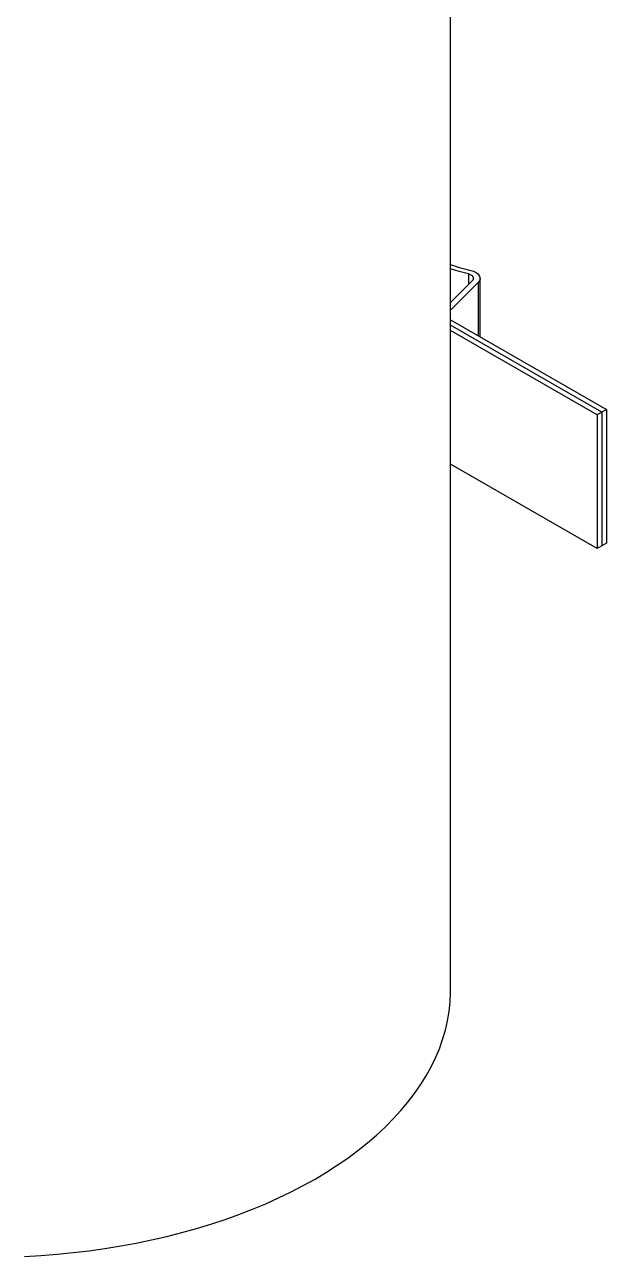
# Model space of a CAD drawing. Header units: millimetres. Extents: x 0 to 6631, y 0 to 4689.
# Drawn here: x 4523 to 4878, y 2751 to 3504 of the extents above; entities that cross this region are included whole.
import ezdxf

# ---------------------------------------------------------------- set-up
doc = ezdxf.new("R2010")
doc.units = ezdxf.units.MM
doc.header["$LTSCALE"] = 13
doc.layers.add('几何体', color=7, linetype='Continuous')

msp = doc.modelspace()

# ---------------------------------------------------------------- linework, layer by layer
at = {"layer": '几何体'}
for p, q in [((4783.33, 2913.86), (4783.33, 3548.25)), ((4794.21, 3351.57), (4794.21, 3345.01)), ((4783.33, 3334.12), (4796.66, 3347.45)), ((4800.12, 3346.3), (4783.33, 3329.5)), ((4800.12, 3346.3), (4800.12, 3313.84)), ((4801.33, 3313.14), (4801.33, 3348.9)), ((4783.33, 3323.53), (4878.42, 3268.63)), ((4875.6, 3267), (4783.33, 3320.27)), ((4872.77, 3265.37), (4783.33, 3317)), ((4875.6, 3267), (4872.77, 3265.37)), ((4878.42, 3268.63), (4875.6, 3267)), ((4875.6, 3267), (4875.6, 3185.35)), ((4878.42, 3268.63), (4878.42, 3186.98)), ((4872.77, 3265.37), (4872.77, 3183.71)), ((4872.77, 3183.71), (4783.33, 3235.35)), ((4875.6, 3185.35), (4872.77, 3183.71)), ((4878.42, 3186.98), (4875.6, 3185.35))]:
    msp.add_line(p, q, dxfattribs=at)
at = {"layer": '几何体', "flags": 128}
for points in [[(4794.21, 3351.57), (4788.6, 3353), (4783.33, 3354.58)], [(4796.66, 3347.45), (4797.09, 3348.01), (4797.31, 3348.62), (4797.29, 3349.23), (4797.06, 3349.83), (4796.61, 3350.39), (4795.96, 3350.88), (4795.15, 3351.28), (4794.21, 3351.57)], [(4795.72, 3353.71), (4797.41, 3353.18), (4798.87, 3352.47), (4800.03, 3351.58), (4800.84, 3350.58), (4801.27, 3349.5), (4801.29, 3348.39), (4800.9, 3347.31), (4800.12, 3346.3)], [(4523.24, 2751.29), (4533.17, 2751.84), (4543.05, 2752.6), (4552.88, 2753.56), (4562.65, 2754.72), (4572.34, 2756.08), (4581.94, 2757.64), (4591.44, 2759.39), (4600.83, 2761.33), (4610.09, 2763.46), (4619.21, 2765.78), (4628.19, 2768.29), (4637.01, 2770.97), (4645.66, 2773.84), (4654.13, 2776.87), (4662.41, 2780.08), (4670.49, 2783.46), (4678.35, 2787), (4686, 2790.69), (4693.41, 2794.54), (4700.59, 2798.54), (4707.51, 2802.68), (4714.18, 2806.96), (4720.58, 2811.37), (4726.71, 2815.91), (4732.56, 2820.58), (4738.11, 2825.36), (4743.38, 2830.25), (4748.34, 2835.24), (4752.99, 2840.33), (4757.33, 2845.51), (4761.35, 2850.78), (4765.04, 2856.13), (4768.4, 2861.55), (4771.43, 2867.03), (4774.13, 2872.57), (4776.48, 2878.17), (4778.49, 2883.81), (4780.16, 2889.48), (4781.47, 2895.19), (4782.44, 2900.92), (4783.05, 2906.66), (4783.32, 2912.42), (4783.33, 2913.86)]]:
    msp.add_lwpolyline(points, dxfattribs=at)
at = {"layer": '几何体'}
msp.add_arc((4826.14, 3484.08), 133.88, 251.34882, 256.86428, dxfattribs=at)

doc.saveas('drawing.dxf')
